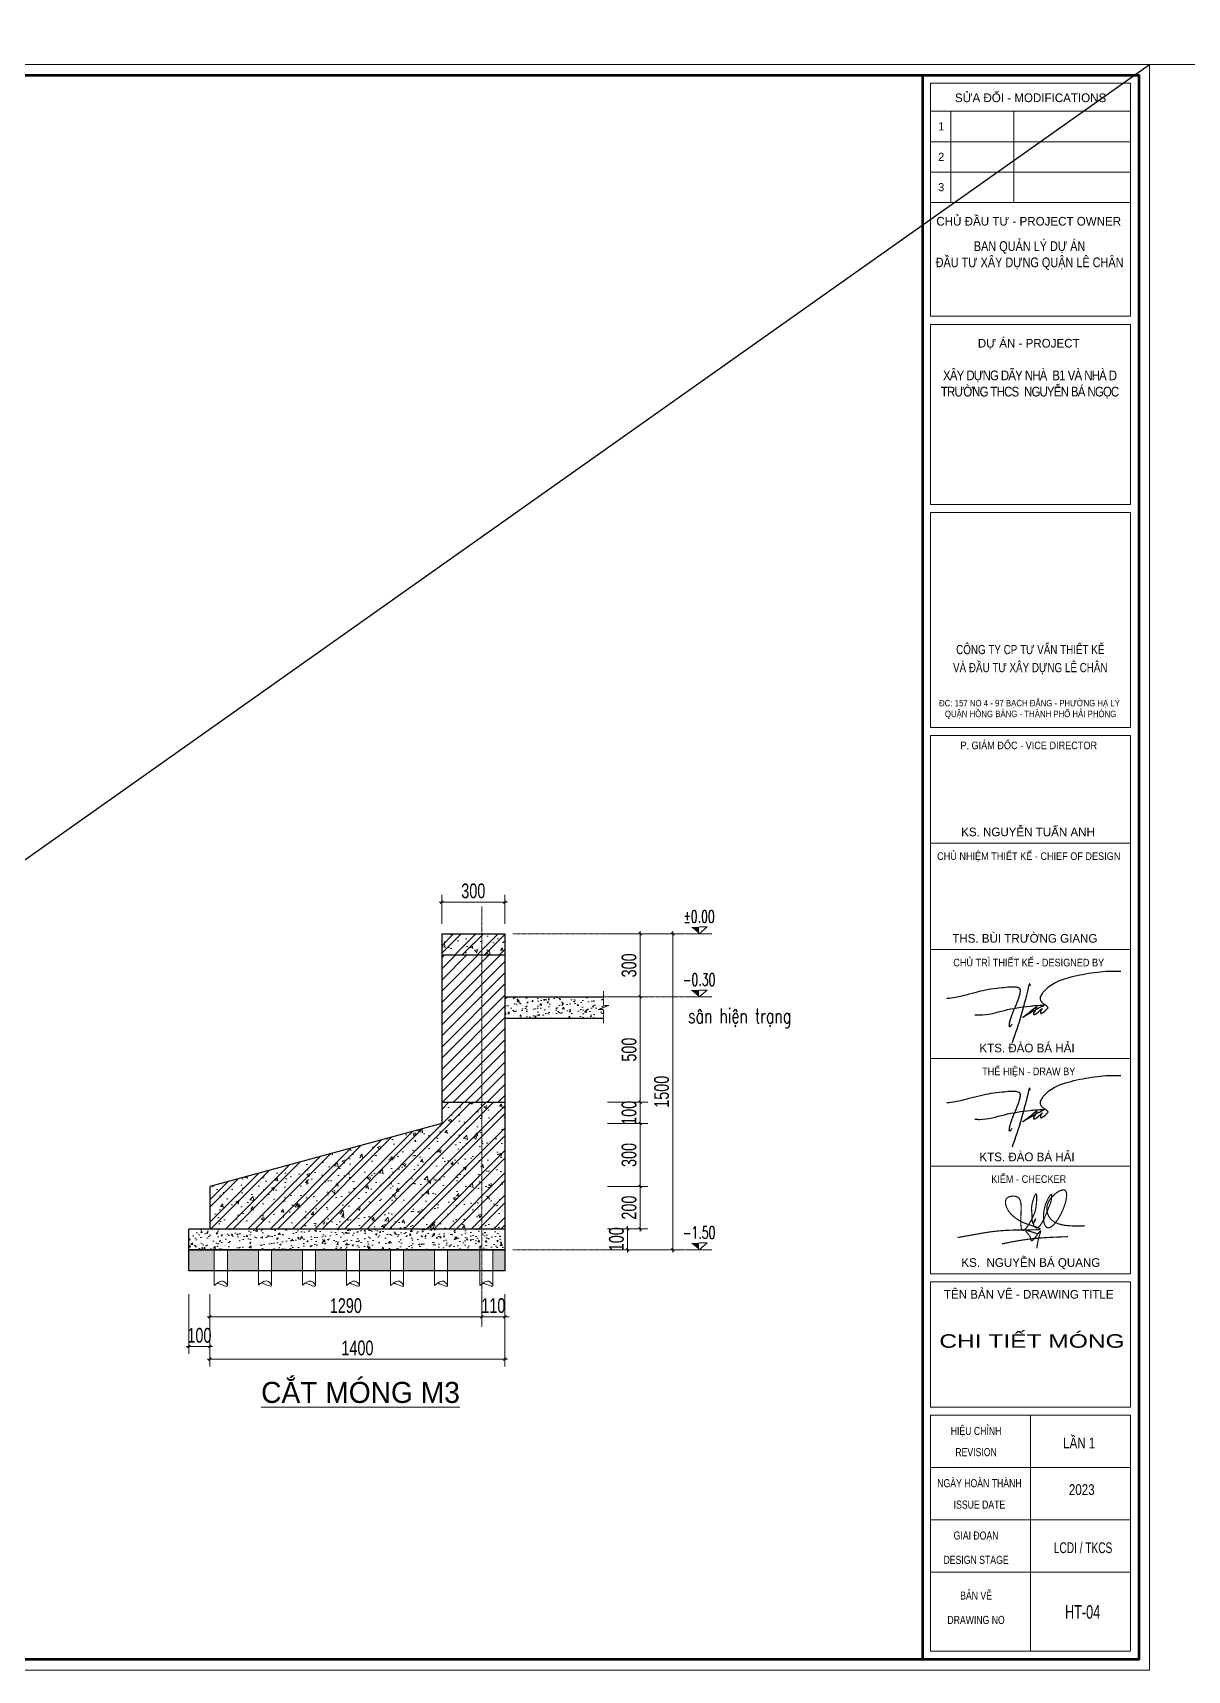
# Model space of a CAD drawing. Header units: millimetres. Extents: x 5243337 to 5938936, y 490824 to 785930.
# Drawn here: x 5791262 to 5796742, y 543289 to 551063 of the extents above; entities that cross this region are included whole.
import ezdxf
from ezdxf.enums import TextEntityAlignment as Align

# ---------------------------------------------------------------- set-up
doc = ezdxf.new("R2010")
doc.units = ezdxf.units.MM
doc.header["$MEASUREMENT"] = 0
doc.header["$PDMODE"] = 32
doc.linetypes.add('CENTER', pattern=[2, 1.25, -0.25, 0.25, -0.25])
doc.linetypes.add('HIDDEN', pattern=[0.375, 0.25, -0.125])
doc.layers.get('0').update_dxf_attribs({"lineweight": 0})
doc.layers.get('Defpoints').update_dxf_attribs({"lineweight": 0})
for name, color, linetype, lineweight in [('08. Net Text', 3, 'Continuous', 13), ('8- Dim', 8, 'Continuous', 9), ('cat2', 22, 'Continuous', 30), ('dim', 144, 'Continuous', 13), ('hatch', 251, 'Continuous', 5), ('Khungten_LCDI', 7, 'Continuous', 25), ('LC Dim', 8, 'Continuous', 18), ('LC ISO', 153, 'Continuous', 13), ('LC Net dam 1', 30, 'Continuous', 30), ('LC Net thay', 7, 'Continuous', 25), ('LC Text1', 3, 'Continuous', 20), ('MANH', 35, 'HIDDEN', 5), ('noithat', 125, 'Continuous', 9), ('text', 1, 'Continuous', 20), ('truc', 76, 'CENTER', 9)]:
    doc.layers.add(name, color=color, linetype=linetype, lineweight=lineweight)
doc.layers.add('KCS_Plotter', color=11, linetype='Continuous', plot=False)
doc.styles.add('Khungten', font='VHAVAN.TTF', dxfattribs={"width": 0.9, "height": 5000})
doc.styles.add('LC 3', font='vnsimli.shx', dxfattribs={"width": 0.75})
doc.styles.add('ROMANS', font='vnsimli.shx', dxfattribs={"width": 0.6})
doc.styles.add('TBV', font='VHHELS.TTF', dxfattribs={"width": 0.9, "oblique": 20, "height": 320})
doc.styles.add('Text Khung Ten', font='VHAVAN.TTF')
doc.styles.add('Title', font='VHBLACK.TTF')
doc.styles.add('TXTDIM', font='VNARIAL.TTF', dxfattribs={"width": 0.7})
doc.styles.add('VnAvantH', font='VHAVANB.TTF', dxfattribs={"width": 0.6})
doc.dimstyles.new('DIM35', dxfattribs={"dimscale": 35, "dimtxt": 2, "dimasz": 0.3, "dimexe": 1, "dimexo": 0, "dimgap": 0.5, "dimtad": 1, "dimdec": 0, "dimzin": 12, "dimdsep": 46, "dimtxsty": 'TXTDIM', "dimblk": 'SLASH', "dimcen": 1.5, "dimclrd": 256, "dimclre": 256, "dimclrt": 1, "dimadec": 0, "dimazin": 0, "dimtfac": 1, "dimtdec": 0, "dimtix": 1, "dimtmove": 0, "dimatfit": 3, "dimldrblk": 'DOT', "dimfxl": 2, "dimtolj": 1, "dimtzin": 0, "dimlwd": 9, "dimlwe": 9, "dimarcsym": 1})
pattern_1 = [(50, (284219.78, 41622.31), (143.4520365, -12.550427), [15, -165]), (355, (284219.78, 41622.31), (-27.7502667, 150.4384267), [12, -132]), (100.4514, (284231.74, 41621.26), (115.7018763, 137.8879084), [12.748038, -140.2284224]), (46.1842, (284219.78, 41662.31), (213.44821, -33.103803), [22.5, -247.5]), (96.6356, (284237.57, 41659.55), (186.932541, 194.823574), [19.122058, -210.3426]), (351.1842, (284219.78, 41662.3), (186.932389, 194.82372), [18, -198]), (21, (284239.78, 41652.31), (119.3814104, -80.5237781), [15, -165]), (326, (284239.78, 41652.31), (48.6630664, 145.030009), [12, -132]), (71.4514, (284249.73, 41645.6), (168.0445257, 64.5060993), [12.748038, -140.2284224]), (37.5, (284219.785, 41622.31), (2.43197106, 66.57877077), [0, -130.4, 0, -134, 0, -132.5]), (7.5, (284219.785, 41622.31), (52.6139075, 78.8823424), [0, -76.4, 0, -127.4, 0, -50.5]), (327.5, (284175.185, 41622.31), (106.76448723, -4.51097435), [0, -50, 0, -156, 0, -207]), (317.5, (284155.185, 41622.31), (116.6372339, 20.0209965), [0, -65, 0, -103.6, 0, -147]), (45, (284219.785, 41622.31), (-53.0330086, 53.0330086), []), (45, (284255.14, 41622.31), (-53.0330086, 53.0330086), [])]

# ---------------------------------------------------------------- blocks, each defined once
blk = doc.blocks.new('SLASH')
at = {"layer": 'dim', "color": 16, "linetype": 'Continuous'}
for p, q in [((-1.2, 0), (1.2, 0)), ((-0.6, -0.6), (0.6, 0.6))]:
    blk.add_line(p, q, dxfattribs=at)
blk = doc.blocks.new('*D730')
at = {"layer": 'Defpoints', "color": 0, "transparency": 16777216}
for p in [(5792103, 545074.7), (5793393, 545074.7), (5793393, 544966.5)]:
    blk.add_point(p, dxfattribs=at)
at = {"layer": 'dim', "lineweight": 9, "transparency": 16777216}
for p, q in [((5792103, 545074.7), (5792103, 544931.5)), ((5793393, 545074.7), (5793393, 544931.5)), ((5792113.5, 544966.5), (5793382.5, 544966.5))]:
    blk.add_line(p, q, dxfattribs=at)
at = {"layer": 'dim', "lineweight": 9, "transparency": 16777216, "xscale": 10.5, "yscale": 10.5, "zscale": 10.5, "rotation": 180}
blk.add_blockref('SLASH', (5792103, 544966.5), dxfattribs=at)
at = {"layer": 'dim', "lineweight": 9, "transparency": 16777216, "xscale": 10.5, "yscale": 10.5, "zscale": 10.5}
blk.add_blockref('SLASH', (5793393, 544966.5), dxfattribs=at)
at = {"layer": 'dim', "color": 1, "transparency": 16777216, "insert": (5792748, 545019.7), "char_height": 70, "attachment_point": 5, "style": 'TXTDIM'}
blk.add_mtext('\\A1;1290', dxfattribs=at)
blk = doc.blocks.new('_Dot')
at = {"color": 0, "linetype": 'ByBlock', "lineweight": -2}
blk.add_line((-0.5, 0), (-1, 0), dxfattribs=at)
at = {"color": 0, "linetype": 'ByBlock', "const_width": 0.5}
blk.add_lwpolyline([(-0.25, 0, 1), (0.25, 0, 1)], format="xyb", close=True, dxfattribs=at)
blk = doc.blocks.new('*D731')
at = {"layer": 'Defpoints', "color": 0, "transparency": 16777216}
for p in [(5793503, 546935.4), (5793203, 546832.8), (5793503, 546832.8)]:
    blk.add_point(p, dxfattribs=at)
at = {"layer": 'dim', "lineweight": 9, "transparency": 16777216}
for p, q in [((5793203, 546832.8), (5793203, 546970.4)), ((5793213.5, 546935.4), (5793492.5, 546935.4)), ((5793503, 546832.8), (5793503, 546970.4))]:
    blk.add_line(p, q, dxfattribs=at)
at = {"layer": 'dim', "lineweight": 9, "transparency": 16777216, "xscale": 10.5, "yscale": 10.5, "zscale": 10.5, "rotation": 180}
blk.add_blockref('SLASH', (5793203, 546935.4), dxfattribs=at)
at = {"layer": 'dim', "lineweight": 9, "transparency": 16777216, "xscale": 10.5, "yscale": 10.5, "zscale": 10.5}
blk.add_blockref('SLASH', (5793503, 546935.4), dxfattribs=at)
at = {"layer": 'dim', "color": 1, "transparency": 16777216, "insert": (5793353, 546988.7), "char_height": 70, "attachment_point": 5, "style": 'TXTDIM'}
blk.add_mtext('\\A1;300', dxfattribs=at)
blk = doc.blocks.new('*D732')
at = {"layer": 'Defpoints', "color": 0, "transparency": 16777216}
for p in [(5792103, 545074.7), (5793503, 545074.7), (5793503, 544765.5)]:
    blk.add_point(p, dxfattribs=at)
at = {"layer": 'dim', "lineweight": 9, "transparency": 16777216}
for p, q in [((5792103, 545074.7), (5792103, 544730.5)), ((5793503, 545074.7), (5793503, 544730.5)), ((5792113.5, 544765.5), (5793492.5, 544765.5))]:
    blk.add_line(p, q, dxfattribs=at)
at = {"layer": 'dim', "lineweight": 9, "transparency": 16777216, "xscale": 10.5, "yscale": 10.5, "zscale": 10.5, "rotation": 180}
blk.add_blockref('SLASH', (5792103, 544765.5), dxfattribs=at)
at = {"layer": 'dim', "lineweight": 9, "transparency": 16777216, "xscale": 10.5, "yscale": 10.5, "zscale": 10.5}
blk.add_blockref('SLASH', (5793503, 544765.5), dxfattribs=at)
at = {"layer": 'dim', "color": 1, "transparency": 16777216, "insert": (5792803, 544818.7), "char_height": 70, "attachment_point": 5, "style": 'TXTDIM'}
blk.add_mtext('\\A1;1400', dxfattribs=at)
blk = doc.blocks.new('*D733')
at = {"layer": 'Defpoints', "color": 0, "transparency": 16777216}
for p in [(5793990.1, 545385.4), (5794085.8, 545385.4), (5793990.1, 545285.4)]:
    blk.add_point(p, dxfattribs=at)
at = {"layer": 'dim', "lineweight": 9, "transparency": 16777216}
for p, q in [((5793990.1, 545385.4), (5794120.8, 545385.4)), ((5794085.8, 545295.9), (5794085.8, 545374.9)), ((5793990.1, 545285.4), (5794120.8, 545285.4))]:
    blk.add_line(p, q, dxfattribs=at)
at = {"layer": 'dim', "lineweight": 9, "transparency": 16777216, "xscale": 10.5, "yscale": 10.5, "zscale": 10.5}
for p, rotation in [((5794085.8, 545385.4), 90), ((5794085.8, 545285.4), 270)]:
    blk.add_blockref('SLASH', p, dxfattribs=dict(at, rotation=rotation))
at = {"layer": 'dim', "color": 1, "transparency": 16777216, "insert": (5794032.6, 545335.4), "char_height": 70, "attachment_point": 5, "rotation": 90, "style": 'TXTDIM'}
blk.add_mtext('\\A1;100', dxfattribs=at)
blk = doc.blocks.new('*D734')
at = {"layer": 'Defpoints', "color": 0, "transparency": 16777216}
for p in [(5793990.1, 545585.4), (5794145.8, 545585.4), (5793990.1, 545385.4)]:
    blk.add_point(p, dxfattribs=at)
at = {"layer": 'dim', "lineweight": 9, "transparency": 16777216}
for p, q in [((5793990.1, 545585.4), (5794180.8, 545585.4)), ((5794145.8, 545395.9), (5794145.8, 545574.9)), ((5793990.1, 545385.4), (5794180.8, 545385.4))]:
    blk.add_line(p, q, dxfattribs=at)
at = {"layer": 'dim', "lineweight": 9, "transparency": 16777216, "xscale": 10.5, "yscale": 10.5, "zscale": 10.5}
for p, rotation in [((5794145.8, 545585.4), 90), ((5794145.8, 545385.4), 270)]:
    blk.add_blockref('SLASH', p, dxfattribs=dict(at, rotation=rotation))
at = {"layer": 'dim', "color": 1, "transparency": 16777216, "insert": (5794092.6, 545485.4), "char_height": 70, "attachment_point": 5, "rotation": 90, "style": 'TXTDIM'}
blk.add_mtext('\\A1;200', dxfattribs=at)
blk = doc.blocks.new('*D735')
at = {"layer": 'Defpoints', "color": 0, "transparency": 16777216}
for p in [(5793990.1, 545985.4), (5794145.8, 545985.4), (5793990.1, 545885.4)]:
    blk.add_point(p, dxfattribs=at)
at = {"layer": 'dim', "lineweight": 9, "transparency": 16777216}
for p, q in [((5793990.1, 545985.4), (5794180.8, 545985.4)), ((5794145.8, 545995.9), (5794145.8, 546006.4)), ((5794145.8, 545885.4), (5794145.8, 545985.4)), ((5793990.1, 545885.4), (5794180.8, 545885.4)), ((5794145.8, 545874.9), (5794145.8, 545864.4))]:
    blk.add_line(p, q, dxfattribs=at)
at = {"layer": 'dim', "lineweight": 9, "transparency": 16777216, "xscale": 10.5, "yscale": 10.5, "zscale": 10.5}
for p, rotation in [((5794145.8, 545985.4), 270), ((5794145.8, 545885.4), 90)]:
    blk.add_blockref('SLASH', p, dxfattribs=dict(at, rotation=rotation))
at = {"layer": 'dim', "color": 1, "transparency": 16777216, "insert": (5794092.6, 545935.4), "char_height": 70, "attachment_point": 5, "rotation": 90, "style": 'TXTDIM'}
blk.add_mtext('\\A1;100', dxfattribs=at)
blk = doc.blocks.new('*D736')
at = {"layer": 'Defpoints', "color": 0, "transparency": 16777216}
for p in [(5793990.1, 545885.4), (5794145.8, 545885.4), (5793990.1, 545585.4)]:
    blk.add_point(p, dxfattribs=at)
at = {"layer": 'dim', "lineweight": 9, "transparency": 16777216}
for p, q in [((5793990.1, 545885.4), (5794180.8, 545885.4)), ((5794145.8, 545595.9), (5794145.8, 545874.9)), ((5793990.1, 545585.4), (5794180.8, 545585.4))]:
    blk.add_line(p, q, dxfattribs=at)
at = {"layer": 'dim', "lineweight": 9, "transparency": 16777216, "xscale": 10.5, "yscale": 10.5, "zscale": 10.5}
for p, rotation in [((5794145.8, 545885.4), 90), ((5794145.8, 545585.4), 270)]:
    blk.add_blockref('SLASH', p, dxfattribs=dict(at, rotation=rotation))
at = {"layer": 'dim', "color": 1, "transparency": 16777216, "insert": (5794092.5, 545735.4), "char_height": 70, "attachment_point": 5, "rotation": 90, "style": 'TXTDIM'}
blk.add_mtext('\\A1;300', dxfattribs=at)
blk = doc.blocks.new('*D737')
at = {"layer": 'Defpoints', "color": 0, "transparency": 16777216}
for p in [(5792002.9, 545074.7), (5792103, 545074.7), (5792002.9, 544825.5)]:
    blk.add_point(p, dxfattribs=at)
at = {"layer": 'dim', "lineweight": 9, "transparency": 16777216}
for p, q in [((5792002.9, 545074.7), (5792002.9, 544790.5)), ((5792103, 545074.7), (5792103, 544790.5)), ((5792092.5, 544825.5), (5792013.4, 544825.5))]:
    blk.add_line(p, q, dxfattribs=at)
at = {"layer": 'dim', "lineweight": 9, "transparency": 16777216, "xscale": 10.5, "yscale": 10.5, "zscale": 10.5, "rotation": 180}
blk.add_blockref('SLASH', (5792002.9, 544825.5), dxfattribs=at)
at = {"layer": 'dim', "lineweight": 9, "transparency": 16777216, "xscale": 10.5, "yscale": 10.5, "zscale": 10.5}
blk.add_blockref('SLASH', (5792103, 544825.5), dxfattribs=at)
at = {"layer": 'dim', "color": 1, "transparency": 16777216, "insert": (5792052.9, 544878.7), "char_height": 70, "attachment_point": 5, "style": 'TXTDIM'}
blk.add_mtext('\\A1;100', dxfattribs=at)
blk = doc.blocks.new('*D738')
at = {"layer": 'Defpoints', "color": 0, "transparency": 16777216}
for p in [(5793990.1, 546485.4), (5793990.1, 545985.4), (5794145.8, 545985.4)]:
    blk.add_point(p, dxfattribs=at)
at = {"layer": 'dim', "lineweight": 9, "transparency": 16777216}
for p, q in [((5793990.1, 546485.4), (5794180.8, 546485.4)), ((5794145.8, 546474.9), (5794145.8, 545995.9)), ((5793990.1, 545985.4), (5794180.8, 545985.4))]:
    blk.add_line(p, q, dxfattribs=at)
at = {"layer": 'dim', "lineweight": 9, "transparency": 16777216, "xscale": 10.5, "yscale": 10.5, "zscale": 10.5}
for p, rotation in [((5794145.8, 546485.4), 90), ((5794145.8, 545985.4), 270)]:
    blk.add_blockref('SLASH', p, dxfattribs=dict(at, rotation=rotation))
at = {"layer": 'dim', "color": 1, "transparency": 16777216, "insert": (5794092.6, 546235.4), "char_height": 70, "attachment_point": 5, "rotation": 90, "style": 'TXTDIM'}
blk.add_mtext('\\A1;500', dxfattribs=at)
blk = doc.blocks.new('*D739')
at = {"layer": 'Defpoints', "color": 0, "transparency": 16777216}
for p in [(5793990.1, 546785.4), (5794145.8, 546785.4), (5793990.1, 546485.4)]:
    blk.add_point(p, dxfattribs=at)
at = {"layer": 'dim', "lineweight": 9, "transparency": 16777216}
for p, q in [((5793990.1, 546785.4), (5794180.8, 546785.4)), ((5794145.8, 546495.9), (5794145.8, 546774.9)), ((5793990.1, 546485.4), (5794180.8, 546485.4))]:
    blk.add_line(p, q, dxfattribs=at)
at = {"layer": 'dim', "lineweight": 9, "transparency": 16777216, "xscale": 10.5, "yscale": 10.5, "zscale": 10.5}
for p, rotation in [((5794145.8, 546785.4), 90), ((5794145.8, 546485.4), 270)]:
    blk.add_blockref('SLASH', p, dxfattribs=dict(at, rotation=rotation))
at = {"layer": 'dim', "color": 1, "transparency": 16777216, "insert": (5794092.5, 546635.4), "char_height": 70, "attachment_point": 5, "rotation": 90, "style": 'TXTDIM'}
blk.add_mtext('\\A1;300', dxfattribs=at)
blk = doc.blocks.new('*D740')
at = {"layer": 'Defpoints', "color": 0, "transparency": 16777216}
for p in [(5793990.1, 546785.4), (5794300.4, 546785.4), (5793990.1, 545285.4)]:
    blk.add_point(p, dxfattribs=at)
at = {"layer": 'dim', "lineweight": 9, "transparency": 16777216}
for p, q in [((5793990.1, 546785.4), (5794335.4, 546785.4)), ((5794300.4, 545295.9), (5794300.4, 546774.9)), ((5793990.1, 545285.4), (5794335.4, 545285.4))]:
    blk.add_line(p, q, dxfattribs=at)
at = {"layer": 'dim', "lineweight": 9, "transparency": 16777216, "xscale": 10.5, "yscale": 10.5, "zscale": 10.5}
for p, rotation in [((5794300.4, 546785.4), 90), ((5794300.4, 545285.4), 270)]:
    blk.add_blockref('SLASH', p, dxfattribs=dict(at, rotation=rotation))
at = {"layer": 'dim', "color": 1, "transparency": 16777216, "insert": (5794247.2, 546035.4), "char_height": 70, "attachment_point": 5, "rotation": 90, "style": 'TXTDIM'}
blk.add_mtext('\\A1;1500', dxfattribs=at)
blk = doc.blocks.new('*D681')
at = {"layer": 'Defpoints', "color": 0, "transparency": 16777216}
for p in [(5793393, 545074.7), (5793503, 545074.7), (5793503, 544966.5)]:
    blk.add_point(p, dxfattribs=at)
at = {"layer": 'dim', "lineweight": 9, "transparency": 16777216}
for p, q in [((5793393, 545074.7), (5793393, 544931.5)), ((5793503, 545074.7), (5793503, 544931.5)), ((5793382.5, 544966.5), (5793372, 544966.5)), ((5793393, 544966.5), (5793503, 544966.5)), ((5793513.5, 544966.5), (5793524, 544966.5))]:
    blk.add_line(p, q, dxfattribs=at)
at = {"layer": 'dim', "lineweight": 9, "transparency": 16777216, "xscale": 10.5, "yscale": 10.5, "zscale": 10.5}
blk.add_blockref('SLASH', (5793393, 544966.5), dxfattribs=at)
at = {"layer": 'dim', "lineweight": 9, "transparency": 16777216, "xscale": 10.5, "yscale": 10.5, "zscale": 10.5, "rotation": 180}
blk.add_blockref('SLASH', (5793503, 544966.5), dxfattribs=at)
at = {"layer": 'dim', "color": 1, "transparency": 16777216, "insert": (5793448, 545019.7), "char_height": 70, "attachment_point": 5, "style": 'TXTDIM'}
blk.add_mtext('\\A1;110', dxfattribs=at)
blk = doc.blocks.new('CAO DO')
at = {"layer": 'noithat'}
for p, q in [((20558, 17240), (20975, 17240)), ((20767, 17240), (20898, 17352)), ((20898, 17352), (20767, 17352))]:
    blk.add_line(p, q, dxfattribs=at)
blk.add_solid([(20632, 17352), (20767, 17352), (20767, 17240)], dxfattribs=at)
at = {"layer": 'text', "color": 2, "style": 'ROMANS'}
blk.add_attdef('1', text='', height=200, dxfattribs=at).set_placement((20766, 17422), align=Align.CENTER)
blk = doc.blocks.new('NGUYEN BA QUANG')
at = {"layer": 'LC ISO', "const_width": 54}
for points in [[(906, 1114, 0.006821), (929, 1272, 0.011774), (937, 1340, 0.026266), (938, 1394, 0.052103), (935, 1423, 0.076783), (930, 1436, 0.163971), (923, 1442, 0.170042), (914, 1442, 0.080479), (902, 1436, 0.05585), (881, 1417, 0.031056), (847, 1375, 0.025203), (791, 1286, 0.116129), (556, 476, 0.061974), (575, 166, 0.045365), (610, 47, 0.070676), (660, -41, 0.091415), (710, -86, 0.146905), (783, -104, 0.068448), (833, -95, 0.049636), (885, -72, 0.053986), (978, -6, 0.029209), (1056, 69, 0.021304), (1134, 162, 0.025491), (1250, 329, 0.068873), (1561, 1027, 0.01773), (1596, 1171, 0.037697), (1624, 1368, 0.029037), (1623, 1453, 0.04288), (1613, 1525, 0.066726), (1590, 1583, 0.100495), (1556, 1623, 0.111871), (1508, 1644, 0.054631), (1469, 1647, 0.041179), (1426, 1643, 0.04561), (1355, 1623, 0.04967), (1225, 1558, 0.109429), (829, 1164, 0.05047), (753, 1012, 0.368126), (1079, 156, 0.040655), (1223, 90, 0.031441), (1383, 42, 0.023503), (1557, 9, 0.017084), (1742, -10, 0.011936), (1936, -19, 0.009133), (2206, -21, 0.002915), (2480, -16)], [(-3416, -557, -0.001023), (-2231, -345, -0.008385), (-1869, -289, -0.026114), (-905, -212, -0.007166), (-491, -205, 0.001773), (-49, -203, 0.009736), (200, -197, 0.025773), (331, -186, 0.054465), (383, -173, 0.09183), (397, -166, 0.386262), (399, -152, 0.129793), (379, -135, 0.036801), (321, -108, 0.016128), (184, -59, -0.006736), (-183, 62, -0.023924), (-416, 154, -0.046785), (-684, 310, -0.041509), (-918, 503, -0.092678), (-1136, 813, -0.077778), (-1199, 1035, -0.070106), (-1196, 1141, -0.201572), (-1106, 1286, -0.091887), (-982, 1343, -0.118851), (-732, 1351, -0.227561), (-543, 1208, -0.055716), (-508, 1121, -0.035741), (-487, 1019, -0.022757), (-478, 904, -0.018678), (-477, 714, 0.005361), (-493, 294, 0.022501), (-487, 25, 0.024956), (-474, -85, 0.051878), (-451, -169, 0.084004), (-427, -209, 0.302699), (-372, -224, 0.091028), (-331, -204, 0.045769), (-285, -164, 0.031407), (-218, -87, 0.026473), (-114, 66, 0.038878), (124, 530, 0.063388), (207, 831, 0.030377), (243, 1236, 0.019395), (241, 1350, 0.050857), (231, 1429, 0.089259), (221, 1451, 0.446193), (202, 1454, 0.08967), (185, 1438, 0.048315), (156, 1388, 0.024568), (114, 1288, 0.037087), (24, 971, 0.06811), (7, 722, 0.007404), (19, 571, -0.009821), (27, 442, 0.013775), (38, 214, 0.023991), (46, 154, 0.068642), (58, 113, 0.168495), (71, 99, 0.190472), (82, 99, 0.135753), (102, 116, 0.042547), (133, 165, 0.037247), (185, 280, 0.083462), (192, 310, 0.752396), (189, 311, 0.077103), (170, 286, 0.067778), (106, 135, 0.079642), (97, 52, 0.07615), (107, 12, 0.090818), (168, -77, 0.162992), (233, -111, 0.134535), (287, -101, 0.046135), (315, -85, 0.0589), (372, -33, 0.033446), (431, 44, 0.020493), (492, 142, 0.018931), (584, 325, 0.012315), (712, 617, 0.006262), (906, 1114)], [(274, -380, 0.002584), (99, -322, 0.004829), (-9, -289, 0.009549), (-104, -262, 0.02019), (-180, -245, 0.020391), (-210, -242, 0.037792), (-233, -241, 0.083891), (-249, -244, 0.129866), (-256, -250, 0.170647), (-258, -257, 0.074142), (-257, -264, 0.04333), (-253, -271, 0.038982), (-240, -290, 0.018381), (-209, -327, -0.006145), (-155, -388, -0.017161), (-112, -442, -0.029179), (-72, -502, -0.056277), (-39, -577, -0.025416), (-31, -610, -0.003247), (-24, -652, 0.033316), (-18, -677, 0.055631), (-12, -689, 0.087521), (-5, -698, 0.15828), (8, -703, 0.07777), (18, -702, 0.051495), (30, -698, 0.04838), (50, -685, 0.02792), (72, -667, 0.021215), (104, -635, 0.012757), (138, -596, 0.011354), (192, -528, 0.005945), (265, -430, -0.007904), (360, -301, -0.011483), (384, -270, -0.027823), (404, -249, -0.066961), (415, -240, -0.123545), (420, -238, -0.248584), (424, -240, -0.12084), (426, -246, -0.064597), (426, -260, -0.027008), (421, -289, -0.011306), (411, -326, -0.007085), (384, -419, 0.007773), (340, -569, 0.03162), (266, -923, 0.004795), (248, -1055)], [(-1368, -847, -0.004051), (-800, -737, -0.026384), (342, -582, -0.006339), (726, -556, -0.004215), (1111, -537, -0.002629), (1689, -517)]]:
    blk.add_lwpolyline(points, format="xyb", dxfattribs=at)
blk = doc.blocks.new('chu ky hai')
at = {"layer": 'cat2'}
for points in [[(-7108, -1180), (-6432, -1197), (-2775, -522), (976, 115), (1801, 186), (2622, 234), (2986, 231), (2480, -78), (-30, -1486), (540, -1049), (1949, -60), (1474, -942), (1449, -999), (1449, -1057), (1477, -1093), (1572, -1118), (1707, -1098), (1898, -993), (2754, -240), (2527, -595), (2479, -768), (2477, -864), (2515, -945), (2607, -960), (2750, -905), (2939, -770), (3555, -206), (3585, -163), (3551, -35), (3281, 205), (2716, 642), (2520, 942), (3011, 2284), (6131, 4121), (9514, 4894), (12933, 5218), (14228, 5200)], [(975, 3070), (960, 3197), (924, 3338), (690, 2725), (349, 1352), (-322, -1171), (-1656, -5247)], [(-11175, 1253), (-9978, 1396), (-7921, 1888), (-6284, 2309), (-4744, 2618), (-3121, 2809), (-1911, 2927), (-1107, 2906), (-579, 2709), (-517, 2075), (-671, 1470), (-1000, 507), (-1282, -135), (-1576, -846), (-1805, -1465), (-1996, -2070), (-2109, -2631), (-2056, -2899), (-1967, -2874), (-1871, -2786), (-1768, -2651), (-1653, -2476)]]:
    blk.add_spline(points, degree=3, dxfattribs=at)
blk = doc.blocks.new('ha tang Nui Beo')
at = {"layer": 'Defpoints', "lineweight": 0}
blk.add_lwpolyline([(-1200, -14850), (-1200, 14850), (40800, 14850), (40800, -14850)], close=True, dxfattribs=at)
at = {"layer": 'Khungten_LCDI', "color": 5, "lineweight": 60}
blk.add_line((36600, 14650), (36600, -14650), dxfattribs=at)
at = {"layer": 'Khungten_LCDI', "color": 5, "lineweight": 25}
blk.add_line((40600, -14650), (40600, 14650), dxfattribs=at)
at = {"layer": 'Khungten_LCDI', "color": 9, "lineweight": 15}
for p, q in [((36750, 13981.3), (40450, 13981.3)), ((37122.7, 13981.3), (37122.7, 12296.8)), ((38292.8, 13981.3), (38292.8, 12296.8)), ((36750, 13419.8), (40450, 13419.8)), ((36750, 12858.3), (40450, 12858.3)), ((36750, 12296.8), (40450, 12296.8)), ((38600, -10133.4), (38600, -14500)), ((40450, -11100), (36750, -11100)), ((40450, -12066.7), (36750, -12066.7)), ((40450, -13033.3), (36750, -13033.3))]:
    blk.add_line(p, q, dxfattribs=at)
at = {"layer": 'Khungten_LCDI', "color": 5, "lineweight": 60}
blk.add_lwpolyline([(0, -14650), (0, 14650), (40600, 14650), (40600, -14650)], close=True, dxfattribs=at)
at = {"layer": 'Khungten_LCDI', "color": 9, "lineweight": 15}
for points in [[(36750, 10190.4), (40450, 10190.4), (40450, 14500), (36750, 14500)], [(36750, 6711.5), (40450, 6711.5), (40450, 10040.4), (36750, 10040.4)], [(36750, 2587.2), (40450, 2587.2), (40450, 6561.5), (36750, 6561.5)], [(36750, 446.3), (40450, 446.3), (40450, 2437.2), (36750, 2437.2)], [(36750, -1521.9), (40450, -1521.9), (40450, 446.3), (36750, 446.3)], [(36750, -1521.9), (40450, -1521.9), (40450, -3535.5), (36750, -3535.5)], [(36750, -5526.4), (40450, -5526.4), (40450, -3535.5), (36750, -3535.5)], [(36750, -7517.3), (40450, -7517.3), (40450, -5526.4), (36750, -5526.4)], [(36750, -9983.4), (40450, -9983.4), (40450, -7667.3), (36750, -7667.3)], [(36750, -14500), (40450, -14500), (40450, -10133.4), (36750, -10133.4)]]:
    blk.add_lwpolyline(points, close=True, dxfattribs=at)
at = {"layer": 'cat2', "xscale": 0.1265625, "yscale": 0.1265625, "zscale": 0.1265625}
for p in [(38468.2, -2580), (38468.2, -4510.1)]:
    blk.add_blockref('chu ky hai', p, dxfattribs=at)
at = {"layer": 'LC Net dam 1', "xscale": 0.4, "yscale": 0.4, "zscale": 0.4}
blk.add_blockref('NGUYEN BA QUANG', (38615.8, -6625.3), dxfattribs=at)
at = {"color": 7}
for s, style, p in [('söa ®æi - modifications', 'Khungten', (38600, 14151.5)), ('chñ ®Çu t\xad - project owner', 'Khungten', (38565.6, 11868.2)), ('dù ¸n - project', 'Khungten', (38565.6, 9611.8)), ('ks. nguyÔn tuÊn anh', 'VnAvantH', (38552.7, 574.1)), ('ths. bïi tr\xadêng giang', 'VnAvantH', (38493.4, -1394.1)), ('Kts. ®µo b¸ h¶i', 'VnAvantH', (38533.6, -3422.2)), ('Kts. ®µo b¸ h¶i', 'VnAvantH', (38533.6, -5435.8)), ('ks.  NGUYÔN B¸ QUANG', 'VnAvantH', (38604.8, -7389.6)), ('tªn b¶n vÏ - drawing title', 'Khungten', (38565.6, -7977.2))]:
    blk.add_text(s, height=160, dxfattribs=dict(at, style=style)).set_placement(p, align=Align.CENTER)
for s, height, style, width, p in [('c«ng ty cp t\xad vÊn thiÕt kÕ', 170, 'Title', 0.8, (38594.2, 3941.9)), ('vµ ®Çu t\xad x©y dùng lª ch©n', 170, 'Title', 0.8, (38594.2, 3608.6)), ('P. gi¸m ®èc - VICE director', 140, 'Khungten', 0.9, (38565.6, 2183.9)), ('chñ nhiÖm thiÕt kÕ - chief of design', 140, 'Khungten', 0.9, (38565.6, 136.4)), ('chñ tr× thiÕt kÕ - designed by', 140, 'Khungten', 0.9, (38565.6, -1831.8)), ('thÓ hiÖn - draw by', 140, 'Khungten', 0.9, (38565.6, -3845.4)), ('kiÓm - checker', 140, 'Khungten', 0.9, (38565.6, -5836.3)), ('hiÖu chØnh', 150, 'Khungten', 0.8, (37591.7, -10499.4)), ('revision', 150, 'Khungten', 0.8, (37591.7, -10891)), ('ngµy hoµn thµnh', 150, 'Khungten', 0.8, (37654, -11466.1)), ('issue date', 150, 'Khungten', 0.8, (37654, -11861.5)), ('giai ®o¹n', 150, 'Khungten', 0.8, (37591.7, -12432.7)), ('lcdi / TKcs', 200, 'Title', 0.7, (39570.6, -12684.1)), ('design stage', 150, 'Khungten', 0.8, (37591.7, -12883.2)), ('b¶n vÏ', 150, 'Khungten', 0.8, (37591.7, -13543.7)), ('drawing nO', 150, 'Khungten', 0.8, (37591.7, -13994.2))]:
    blk.add_text(s, height=height, dxfattribs=dict(at, style=style, width=width)).set_placement(p, align=Align.CENTER)
at = {"color": 4, "char_height": 180, "attachment_point": 5, "style": 'Khungten'}
for s, insert, width in [('{\\f.VnArialH|b0|i0|c0|p34;\\W0.8;ban qu¶n lý dù ¸n\\P®Çu t\xad x©y dùng quËn lª ch©n}', (38581, 11313), 3884.844), ('{\\f.VnArialH|b0|i0|c0|p34;\\W0.84;\\T0.9;x©y dùng d·y nhµ  b1 vµ nhµ d\\Ptr\xadêng thcs  nguyÔn b¸ ngäc}', (38581.6, 8927.4), 4307.877)]:
    blk.add_mtext(s, dxfattribs=dict(at, insert=insert, width=width))
at = {"color": 7, "insert": (38600, 3096.5), "char_height": 120, "attachment_point": 2, "style": 'Khungten'}
blk.add_mtext_dynamic_manual_height_columns('®c: 157 no 4 - 97 b¹ch ®»ng - ph\xadêng h¹ lý   quËn hång bµng - thµnh phè h¶i phßng ', width=3421.652, gutter_width=25, heights=[0], dxfattribs=at)
at = {"color": 7, "style": 'Khungten', "width": 0.8}
for tag, p in [('REVISION', (39498.8, -10746.3)), ('NGAYHT', (39546.1, -11609.4))]:
    blk.add_attdef(tag, text='', height=200, dxfattribs=at).set_placement(p, align=Align.CENTER)
at = {"layer": '08. Net Text', "color": 7, "style": 'Text Khung Ten'}
blk.add_text('1', height=150, dxfattribs=at).set_placement((36891.7, 13626.8))
at = {"layer": '08. Net Text', "color": 7, "ltscale": 2, "style": 'Text Khung Ten'}
for s, p in [('2', (36891.7, 13065.3)), ('3', (36891.7, 12503.8))]:
    blk.add_text(s, height=150, dxfattribs=at).set_placement(p)
at = {"layer": 'LC Text1', "style": 'Title', "width": 1.485915}
for tag, p, p2 in [('TENBANVE1', (36912.7, -8885.8), (40339.1, -8885.8)), ('TENBANVE2', (36912.7, -9562.5), (40339.1, -9562.5))]:
    blk.add_attdef(tag, text='', height=250, dxfattribs=at).set_placement(p, p2, align=Align.FIT)
at = {"layer": 'LC Text1', "style": 'Title', "width": 0.7}
blk.add_attdef('SOBANVE', text='', height=250, dxfattribs=at).set_placement((39562, -13896.2), align=Align.CENTER)

msp = doc.modelspace()

# ---------------------------------------------------------------- hatches: boundary and pattern name
at = {"layer": 'hatch'}
h = msp.add_hatch(dxfattribs=at)
h.set_pattern_fill('ANSI31', color=256, scale=300, style=0)
h.set_pattern_definition([(45, (5494574.55, 470993.9), (-26.5165043, 26.5165043), [])])
h.paths.add_polyline_path([(5793203, 545985.4), (5793503, 545985.4), (5793503, 546685.4), (5793203, 546685.4)])
h = msp.add_hatch(dxfattribs=at)
h.set_pattern_fill('AR-CONC', color=256, scale=10)
h.set_pattern_definition([(50, (5611496.734, 547597.506), (71.726018, -6.275213), [7.5, -82.5]), (355, (5611496.734, 547597.506), (-13.875133, 75.219213), [6, -66]), (100.4514, (5611502.71, 547596.98), (57.850938, 68.943954), [6.37402, -70.11421]), (46.1842, (5611496.734, 547617.51), (106.724105, -16.5519), [11.25, -123.75]), (96.6356, (5611505.63, 547616.13), (93.46627, 97.41179), [9.56103, -105.1713]), (351.1842, (5611496.73, 547617.51), (93.466195, 97.41186), [9, -99]), (21, (5611506.734, 547612.506), (59.690705, -40.26189), [7.5, -82.5]), (326, (5611506.734, 547612.506), (24.331533, 72.515005), [6, -66]), (71.4514, (5611511.71, 547609.15), (84.022263, 32.25305), [6.37402, -70.11421]), (37.5, (5611496.734, 547597.506), (1.2159855, 33.2893854), [0, -65.2, 0, -67, 0, -66.25]), (7.5, (5611496.734, 547597.506), (26.306954, 39.441171), [0, -38.2, 0, -63.7, 0, -25.25]), (327.5, (5611474.434, 547597.506), (53.3822436, -2.255487), [0, -25, 0, -78, 0, -103.5]), (317.5, (5611464.434, 547597.506), (58.318617, 10.010498), [0, -32.5, 0, -51.8, 0, -73.5])])
h.paths.add_polyline_path([(5793971, 546385.4), (5793971, 546425.4), (5793946, 546425.4), (5793996, 546445.4), (5793971, 546445.4), (5793971, 546485.4), (5793503, 546485.4), (5793503, 546385.4)])
h = msp.add_hatch(dxfattribs=at)
h.set_pattern_fill('AR-CONC', color=256, scale=10)
h.set_pattern_definition([(50, (5611496.734, 547547.42), (71.726018, -6.275213), [7.5, -82.5]), (355, (5611496.734, 547547.42), (-13.875133, 75.219213), [6, -66]), (100.4514, (5611502.71, 547546.9), (57.850938, 68.943954), [6.37402, -70.11421]), (46.1842, (5611496.734, 547567.42), (106.724105, -16.5519), [11.25, -123.75]), (96.6356, (5611505.63, 547566.04), (93.46627, 97.41179), [9.56103, -105.1713]), (351.1842, (5611496.73, 547567.42), (93.466195, 97.41186), [9, -99]), (21, (5611506.734, 547562.42), (59.690705, -40.26189), [7.5, -82.5]), (326, (5611506.734, 547562.42), (24.331533, 72.515005), [6, -66]), (71.4514, (5611511.71, 547559.07), (84.022263, 32.25305), [6.37402, -70.11421]), (37.5, (5611496.734, 547547.423), (1.2159855, 33.2893854), [0, -65.2, 0, -67, 0, -66.25]), (7.5, (5611496.734, 547547.423), (26.306954, 39.441171), [0, -38.2, 0, -63.7, 0, -25.25]), (327.5, (5611474.434, 547547.423), (53.3822436, -2.255487), [0, -25, 0, -78, 0, -103.5]), (317.5, (5611464.434, 547547.423), (58.318617, 10.010498), [0, -32.5, 0, -51.8, 0, -73.5])])
h.paths.add_polyline_path([(5793503, 545285.4), (5793503, 545385.4), (5793340.3, 545385.4), (5793340.3, 545285.4)])
h.paths.add_polyline_path([(5792002, 545385.4), (5792002, 545285.4), (5793340.3, 545285.4), (5793340.3, 545385.4)])
h = msp.add_hatch(dxfattribs=at)
h.set_pattern_fill('AR-SAND,_O', color=256, scale=10)
h.set_pattern_definition([(37.5, (4807097.791, 299268.46), (-0.62993358, 19.2682377), [0, -15.2, 0, -17, 0, -16.25]), (7.5, (4807097.791, 299268.46), (17.69776705, 28.22146065), [0, -8.2, 0, -13.7, 0, -5.25]), (327.5, (4807085.491, 299268.46), (31.14141862, 0.05659054), [0, -5, 0, -18, 0, -23.5]), (317.5, (4807085.49, 299268.46), (30.06126605, 8.77675565), [0, -2.5, 0, -11.8, 0, -13.5])])
h.paths.add_polyline_path([(5792332.7, 545185.4), (5792332.7, 545285.4), (5792185.7, 545285.4), (5792185.7, 545185.4)])
h.paths.add_polyline_path([(5792541.7, 545185.4), (5792541.7, 545285.4), (5792394.7, 545285.4), (5792394.7, 545185.4)])
h.paths.add_polyline_path([(5792750.8, 545185.4), (5792750.8, 545285.4), (5792603.7, 545285.4), (5792603.7, 545185.4)])
h.paths.add_polyline_path([(5792959.8, 545185.4), (5792959.8, 545285.4), (5792812.8, 545285.4), (5792812.8, 545185.4)])
h.paths.add_polyline_path([(5793230.8, 545285.4), (5793230.8, 545185.4), (5793340.3, 545185.4), (5793340.3, 545285.4)])
h.paths.add_polyline_path([(5793168.8, 545185.4), (5793168.8, 545285.4), (5793021.8, 545285.4), (5793021.8, 545185.4)])
h.paths.add_polyline_path([(5793445.8, 545285.4), (5793445.8, 545185.4), (5793503, 545185.4), (5793503, 545285.4)])
h.paths.add_polyline_path([(5793383.8, 545185.4), (5793383.8, 545285.4), (5793340.3, 545285.4), (5793340.3, 545185.4)])
h.paths.add_polyline_path([(5792002, 545285.4), (5792002, 545185.4), (5792123.7, 545185.4), (5792123.7, 545285.4)])
at = {"layer": 'LC Dim'}
h = msp.add_hatch(dxfattribs=at)
h.set_pattern_fill('BTCT', color=256, scale=20)
h.set_pattern_definition(pattern_1)
h.paths.add_polyline_path([(5793503, 546785.4), (5793203, 546785.4), (5793203, 546685.4), (5793503, 546685.4)])
h = msp.add_hatch(dxfattribs=at)
h.set_pattern_fill('BTCT', color=256, scale=20)
h.set_pattern_definition(pattern_1)
h.paths.add_polyline_path([(5793503, 545985.4), (5793203, 545985.4), (5793203, 545885.4), (5792103, 545585.4), (5792103, 545385.4), (5793503, 545385.4)])

# ---------------------------------------------------------------- linework, layer by layer
at = {"layer": '8- Dim'}
for p, q in [((5792123.7, 545285.7), (5792123.7, 545115.8)), ((5792185.7, 545285.7), (5792185.7, 545115.8)), ((5792332.7, 545286.7), (5792332.7, 545116.8)), ((5792394.7, 545286.7), (5792394.7, 545116.8)), ((5792541.7, 545286.4), (5792541.7, 545116.5)), ((5792603.7, 545286.4), (5792603.7, 545116.5)), ((5792750.8, 545286.1), (5792750.8, 545116.1)), ((5792812.8, 545286.1), (5792812.8, 545116.1)), ((5792959.8, 545285.7), (5792959.8, 545115.8)), ((5793021.8, 545285.7), (5793021.8, 545115.8)), ((5793168.8, 545285.7), (5793168.8, 545115.8)), ((5793230.8, 545285.7), (5793230.8, 545115.8)), ((5793383.8, 545285.7), (5793383.8, 545115.8)), ((5793445.8, 545285.7), (5793445.8, 545115.8))]:
    msp.add_line(p, q, dxfattribs=at)
for points in [[(5792123.7, 545115.8), (5792171.7, 545132.9), (5792185.7, 545115.8), (5792139.1, 545127.6)], [(5792332.7, 545116.8), (5792380.7, 545133.9), (5792394.7, 545116.8), (5792348.1, 545128.6)], [(5792541.7, 545116.5), (5792589.7, 545133.6), (5792603.7, 545116.5), (5792557.2, 545128.2)], [(5792750.8, 545116.1), (5792798.8, 545133.2), (5792812.8, 545116.1), (5792766.2, 545127.9)], [(5792959.8, 545115.8), (5793007.8, 545132.9), (5793021.8, 545115.8), (5792975.2, 545127.6)], [(5793168.8, 545115.8), (5793216.8, 545132.9), (5793230.8, 545115.8), (5793184.2, 545127.6)], [(5793383.8, 545115.8), (5793431.8, 545132.9), (5793445.8, 545115.8), (5793399.2, 545127.6)]]:
    msp.add_spline(points, degree=3, dxfattribs=at)
at = {"layer": 'KCS_Plotter'}
msp.add_line((5785781.5, 543289), (5796563.2, 550913.2), dxfattribs=at)
at = {"layer": 'LC Net thay'}
for p, q in [((5793203, 546785.4), (5793203, 545985.4)), ((5793203, 546785.4), (5793503, 546785.4)), ((5793503, 546785.4), (5793503, 545985.4)), ((5793203, 546685.4), (5793503, 546685.4)), ((5793503, 546485.4), (5793971, 546485.4)), ((5793503, 546385.4), (5793971, 546385.4)), ((5793203, 545985.4), (5793203, 545885.4)), ((5793203, 545985.4), (5793503, 545985.4)), ((5793503, 545985.4), (5793503, 545385.4)), ((5793203, 545885.4), (5792103, 545585.4)), ((5792103, 545585.4), (5792103, 545385.4))]:
    msp.add_line(p, q, dxfattribs=at)
for points in [[(5792002, 545385.4), (5793503, 545385.4), (5793503, 545285.4), (5792002, 545285.4)], [(5792002, 545285.4), (5793503, 545285.4), (5793503, 545185.4), (5792002, 545185.4)]]:
    msp.add_lwpolyline(points, close=True, dxfattribs=at)
at = {"layer": 'MANH'}
msp.add_lwpolyline([(5793971, 546361.1), (5793971, 546425.4), (5793946, 546425.4), (5793996, 546445.4), (5793971, 546445.4), (5793971, 546512.3)], dxfattribs=at)
at = {"layer": 'truc', "ltscale": 3}
for p, q in [((5793393, 546915), (5793393, 544920.1)), ((5793540.9, 546785.4), (5794380.2, 546785.4)), ((5793540.9, 546485.4), (5794380.2, 546485.4)), ((5793540.9, 545285.4), (5794380.2, 545285.4))]:
    msp.add_line(p, q, dxfattribs=at)

# ---------------------------------------------------------------- block references
at = {"layer": 'LC Net thay', "xscale": 1.500000000004304, "yscale": 1.500000000004304, "zscale": 1.500000000004304}
msp.add_blockref('ha tang Nui Beo', (5787581.5, 573188.2), dxfattribs=at)
at = {"layer": 'LC Net thay'}
ref = msp.add_blockref('ha tang Nui Beo', (5786089.6, 547101.1, 0), dxfattribs=dict(at, xscale=0.2567064561698581, yscale=0.2567064561698581, zscale=0.2567064561698581, rotation=0.000231626131021))
ref.add_attrib('NGAYHT', '2023', dxfattribs={"layer": 'LC Text1', "height": 51.34, "rotation": 0.00023, "style": 'Khungten', "width": 0.8}).set_placement((5796241.3, 544121, 0), align=Align.CENTER)
ref.add_attrib('REVISION', 'lÇn 1', dxfattribs={"layer": 'LC Text1', "height": 51.34, "rotation": 0.00023, "style": 'Khungten', "width": 0.8}).set_placement((5796229.2, 544342.5, 0), align=Align.CENTER)
ref.add_attrib('SOBANVE', 'ht-04', dxfattribs={"layer": 'LC Text1', "height": 64.18, "rotation": 0.00023, "style": 'Title', "width": 0.7}).set_placement((5796245.4, 543533.9, 0), align=Align.CENTER)
ref.add_attrib('TENBANVE1', 'chi tiÕt mãng', dxfattribs={"layer": 'LC Text1', "height": 64.177, "rotation": 0.00023, "style": 'Title', "width": 1.182015}).set_placement((5795565.3, 544820.1, 0), (5796444.9, 544820.1, 0), align=Align.FIT)
at = {"layer": 'noithat'}
ref = msp.add_blockref('CAO DO', (5788389.5, 541775), dxfattribs=dict(at, xscale=0.290625, yscale=0.290625, zscale=0.290625))
ref.add_attrib('1', '%%P0.00', dxfattribs={"layer": 'text', "color": 2, "height": 58.12, "style": 'ROMANS', "width": 0.65}).set_placement((5794424.6, 546838.4), align=Align.CENTER)
ref = msp.add_blockref('CAO DO', (5788389.5, 541475), dxfattribs=dict(at, xscale=0.290625, yscale=0.290625, zscale=0.290625))
ref.add_attrib('1', '-0.30', dxfattribs={"layer": 'text', "color": 2, "height": 58.12, "style": 'ROMANS', "width": 0.65}).set_placement((5794424.6, 546538.4), align=Align.CENTER)
ref = msp.add_blockref('CAO DO', (5788389.5, 540275), dxfattribs=dict(at, xscale=0.290625, yscale=0.290625, zscale=0.290625))
ref.add_attrib('1', '-1.50', dxfattribs={"layer": 'text', "color": 2, "height": 58.12, "style": 'ROMANS', "width": 0.65}).set_placement((5794424.6, 545338.4), align=Align.CENTER)

# ---------------------------------------------------------------- texts
at = {"layer": 'LC Text1', "style": 'LC 3', "width": 0.7}
msp.add_text('s©n hiÖn tr¹ng', height=70, dxfattribs=at).set_placement((5794372.5, 546361))
at = {"layer": 'text', "style": 'TBV'}
msp.add_text('%%Uc¾t mãng m3', height=100, dxfattribs=at).set_placement((5792817.6, 544558.2), align=Align.CENTER)

# ---------------------------------------------------------------- dimensions: what is measured, and where the dimension line sits
at = {"layer": 'dim'}
for base, p1, p2, picture, middle in [((5793503, 546935.4), (5793203, 546832.8), (5793503, 546832.8), '*D731', (5793353, 546988.7)), ((5793393, 544966.5), (5792103, 545074.7), (5793393, 545074.7), '*D730', (5792748, 545019.7)), ((5793503, 544765.5), (5792103, 545074.7), (5793503, 545074.7), '*D732', (5792803, 544818.7)), ((5793503, 544966.5), (5793393, 545074.7), (5793503, 545074.7), '*D681', (5793448, 545019.7))]:
    dim = msp.add_linear_dim(base=base, p1=p1, p2=p2, dimstyle='DIM35', dxfattribs=at)
    dim.commit()
    dim.dimension.update_dxf_attribs({"geometry": picture, "text_midpoint": middle})
for base, p1, p2, picture, middle in [((5794145.8, 546785.4), (5793990.1, 546485.4), (5793990.1, 546785.4), '*D739', (5794092.5, 546635.4)), ((5794300.4, 546785.4), (5793990.1, 545285.4), (5793990.1, 546785.4), '*D740', (5794247.2, 546035.4)), ((5794145.8, 545985.4), (5793990.1, 546485.4), (5793990.1, 545985.4), '*D738', (5794092.6, 546235.4)), ((5794145.8, 545985.4), (5793990.1, 545885.4), (5793990.1, 545985.4), '*D735', (5794092.6, 545935.4)), ((5794145.8, 545885.4), (5793990.1, 545585.4), (5793990.1, 545885.4), '*D736', (5794092.5, 545735.4)), ((5794145.8, 545585.4), (5793990.1, 545385.4), (5793990.1, 545585.4), '*D734', (5794092.6, 545485.4))]:
    dim = msp.add_linear_dim(base=base, p1=p1, p2=p2, angle=90, dimstyle='DIM35', dxfattribs=at)
    dim.commit()
    dim.dimension.update_dxf_attribs({"geometry": picture, "text_midpoint": middle})
for base, p1, p2, angle, picture, middle in [((5794085.8, 545385.4), (5793990.1, 545285.4), (5793990.1, 545385.4), 90, '*D733', (5794085.8, 545335.4)), ((5792002.9, 544825.5), (5792103, 545074.7), (5792002.9, 545074.7), 180, '*D737', (5792052.9, 544825.5))]:
    dim = msp.add_linear_dim(base=base, p1=p1, p2=p2, angle=angle, dimstyle='DIM35', dxfattribs=at)
    dim.commit()
    dim.dimension.update_dxf_attribs({"geometry": picture, "text_midpoint": middle, "dimtype": 160})

doc.saveas('drawing.dxf')
